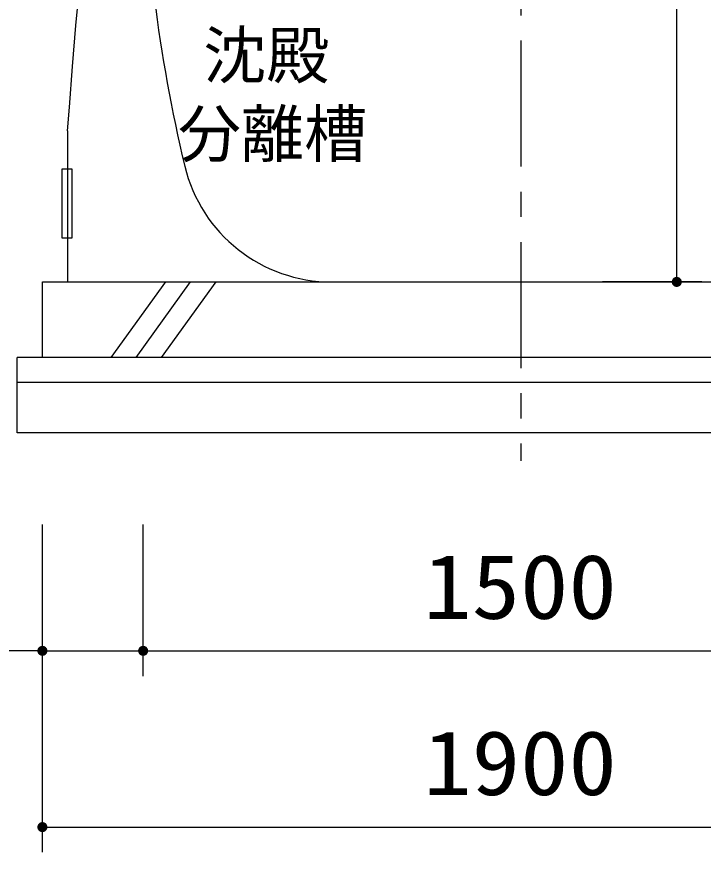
# Model space of a CAD drawing. Units: millimetres, scale not verified. Extents: x -14850 to 14850, y -10500 to 10500.
# Drawn here: x 667 to 2030, y -5985 to -4326 of the extents above; entities that cross this region are included whole.
import ezdxf
from ezdxf.enums import TextEntityAlignment as Align

# ---------------------------------------------------------------- set-up
doc = ezdxf.new("R2010")
doc.units = ezdxf.units.MM
doc.header["$LTSCALE"] = 50
doc.linetypes.add('CHAIN1', pattern=[8, 5, -1, 1, -1])
for name, color, linetype, lineweight in [('0-0_機器', 2, 'Continuous', 25), ('0-1_空気管', 3, 'Continuous', 25), ('0-3_製作', 5, 'Continuous', 25), ('0-5_文字', 5, 'Continuous', 25)]:
    doc.layers.add(name, color=color, linetype=linetype, lineweight=lineweight)
doc.styles.add('ＭＳ ゴシック', font='')
doc.styles.get('ＭＳ ゴシック').set_extended_font_data('MS Gothic')

msp = doc.modelspace()

# ---------------------------------------------------------------- linework, layer by layer
at = {"layer": '0-0_機器'}
for p, q in [((718, -5002.23), (718, -4852.23)), ((718, -4852.23), (2618, -4852.23)), ((962.34, -4852.23), (854.08, -5002.23)), ((904.08, -5002.23), (1012.34, -4852.23)), ((1062.34, -4852.23), (954.08, -5002.23)), ((2668, -5002.23), (668, -5002.23)), ((2668, -5052.23), (668, -5052.23))]:
    msp.add_line(p, q, dxfattribs=at)
msp.add_lwpolyline([(2668, -5002.23), (2668, -5152.23), (668, -5152.23), (668, -5002.23)], dxfattribs=at)
at = {"layer": '0-1_空気管', "linetype": 'CHAIN1'}
msp.add_line((1668, -2773.22), (1668, -5207.43), dxfattribs=at)
at = {"layer": '0-1_空気管'}
for centre, radius, start, end in [((3917.85, -3922.23), 3000, 180.57295, 193.49339), ((1292.38, -4552.23), 300, 193.49338, 270)]:
    msp.add_arc(centre, radius, start, end, dxfattribs=at)
at = {"layer": '0-3_製作', "color": 2}
for p, q in [((1977.57, -4852.23), (1977.57, -3402.23)), ((2027.57, -4852.23), (1829.91, -4852.23)), ((718, -5984.75), (718, -5333.59)), ((918, -5634.75), (918, -5333.59)), ((718, -5584.75), (369.07, -5584.75)), ((718, -5584.75), (918, -5584.75)), ((918, -5584.75), (2418, -5584.75)), ((718, -5934.75), (2618, -5934.75))]:
    msp.add_line(p, q, dxfattribs=at)
at = {"layer": '0-3_製作'}
for points in [[(1967.57, -4852.23), (1977.57, -4842.23), (1977.57, -4852.23)], [(1967.59, -4851.6), (1977.57, -4842.23), (1967.57, -4852.23)], [(1967.75, -4850.36), (1977.57, -4842.23), (1967.59, -4851.6)], [(1968.06, -4849.14), (1977.57, -4842.23), (1967.75, -4850.36)], [(1968.52, -4847.97), (1977.57, -4842.23), (1968.06, -4849.14)], [(1969.13, -4846.87), (1977.57, -4842.23), (1968.52, -4847.97)], [(1969.87, -4845.86), (1977.57, -4842.23), (1969.13, -4846.87)], [(1970.73, -4844.94), (1977.57, -4842.23), (1969.87, -4845.86)], [(1970.73, -4844.94), (1976.32, -4842.31), (1977.57, -4842.23)], [(1971.69, -4844.14), (1976.32, -4842.31), (1970.73, -4844.94)], [(1971.69, -4844.14), (1975.08, -4842.54), (1976.32, -4842.31)], [(1972.75, -4843.47), (1975.08, -4842.54), (1971.69, -4844.14)], [(1972.75, -4843.47), (1973.89, -4842.93), (1975.08, -4842.54)], [(1977.57, -4842.23), (1986.33, -4847.41), (1977.57, -4852.23)], [(1977.57, -4842.23), (1985.66, -4846.35), (1986.33, -4847.41)], [(1977.57, -4842.23), (1984.86, -4845.38), (1985.66, -4846.35)], [(1977.57, -4842.23), (1983.95, -4844.52), (1984.86, -4845.38)], [(1977.57, -4842.23), (1982.93, -4843.79), (1983.95, -4844.52)], [(1977.57, -4842.23), (1981.83, -4843.18), (1982.93, -4843.79)], [(1977.57, -4842.23), (1980.66, -4842.72), (1981.83, -4843.18)], [(1977.57, -4842.23), (1979.45, -4842.41), (1980.66, -4842.72)], [(1977.57, -4842.23), (1978.2, -4842.25), (1979.45, -4842.41)], [(1968.27, -4855.91), (1967.57, -4852.23), (1977.57, -4852.23)], [(1967.89, -4854.72), (1967.57, -4852.23), (1968.27, -4855.91)], [(1967.65, -4853.48), (1967.57, -4852.23), (1967.89, -4854.72)], [(1968.27, -4855.91), (1977.57, -4852.23), (1968.81, -4857.05)], [(1968.81, -4857.05), (1977.57, -4852.23), (1969.48, -4858.11)], [(1969.48, -4858.11), (1977.57, -4852.23), (1970.28, -4859.07)], [(1970.28, -4859.07), (1977.57, -4852.23), (1971.2, -4859.93)], [(1971.2, -4859.93), (1977.57, -4852.23), (1972.21, -4860.67)], [(1972.21, -4860.67), (1977.57, -4852.23), (1973.31, -4861.28)], [(1973.31, -4861.28), (1977.57, -4852.23), (1974.48, -4861.74)], [(1974.48, -4861.74), (1977.57, -4852.23), (1975.7, -4862.05)], [(1975.7, -4862.05), (1977.57, -4852.23), (1976.94, -4862.21)], [(1976.94, -4862.21), (1977.57, -4852.23), (1977.57, -4862.23)], [(1977.57, -4852.23), (1986.33, -4847.41), (1986.87, -4848.55)], [(1977.57, -4852.23), (1986.87, -4848.55), (1987.26, -4849.74)], [(1977.57, -4852.23), (1987.26, -4849.74), (1987.49, -4850.98)], [(1977.57, -4852.23), (1987.49, -4850.98), (1987.57, -4852.23)], [(1977.57, -4852.23), (1985.28, -4858.6), (1977.57, -4862.23)], [(1977.57, -4852.23), (1986.01, -4857.59), (1985.28, -4858.6)], [(1977.57, -4852.23), (1986.62, -4856.49), (1986.01, -4857.59)], [(1977.57, -4852.23), (1987.08, -4855.32), (1986.62, -4856.49)], [(1977.57, -4852.23), (1987.39, -4854.1), (1987.08, -4855.32)], [(1977.57, -4852.23), (1987.55, -4852.86), (1987.39, -4854.1)], [(1977.57, -4852.23), (1987.57, -4852.23), (1987.55, -4852.86)], [(1977.57, -4862.23), (1985.28, -4858.6), (1984.42, -4859.52)], [(1977.57, -4862.23), (1984.42, -4859.52), (1978.82, -4862.15)], [(1978.82, -4862.15), (1984.42, -4859.52), (1983.45, -4860.32)], [(1978.82, -4862.15), (1983.45, -4860.32), (1980.06, -4861.92)], [(1980.06, -4861.92), (1983.45, -4860.32), (1982.39, -4860.99)], [(1980.06, -4861.92), (1982.39, -4860.99), (1981.25, -4861.53)], [(708, -5584.75), (718, -5574.75), (718, -5584.75)], [(708.02, -5584.12), (718, -5574.75), (708, -5584.75)], [(708.08, -5586), (708, -5584.75), (718, -5584.75)], [(708.17, -5582.87), (718, -5574.75), (708.02, -5584.12)], [(708.08, -5586), (718, -5584.75), (708.31, -5587.23)], [(708.49, -5581.66), (718, -5574.75), (708.17, -5582.87)], [(708.31, -5587.23), (718, -5584.75), (708.7, -5588.43)], [(708.95, -5580.49), (718, -5574.75), (708.49, -5581.66)], [(708.7, -5588.43), (718, -5584.75), (709.23, -5589.56)], [(709.55, -5579.39), (718, -5574.75), (708.95, -5580.49)], [(709.23, -5589.56), (718, -5584.75), (709.91, -5590.62)], [(710.29, -5578.37), (718, -5574.75), (709.55, -5579.39)], [(709.91, -5590.62), (718, -5584.75), (710.71, -5591.59)], [(711.15, -5577.46), (718, -5574.75), (710.29, -5578.37)], [(710.71, -5591.59), (718, -5584.75), (711.62, -5592.45)], [(712.12, -5576.66), (718, -5574.75), (711.15, -5577.46)], [(711.62, -5592.45), (718, -5584.75), (712.64, -5593.19)], [(713.18, -5575.98), (718, -5574.75), (712.12, -5576.66)], [(712.64, -5593.19), (718, -5584.75), (713.74, -5593.8)], [(714.32, -5575.45), (718, -5574.75), (713.18, -5575.98)], [(713.74, -5593.8), (718, -5584.75), (714.91, -5594.26)], [(715.51, -5575.06), (718, -5574.75), (714.32, -5575.45)], [(714.91, -5594.26), (718, -5584.75), (716.12, -5594.57)], [(715.51, -5575.06), (716.74, -5574.83), (718, -5574.75)], [(716.12, -5594.57), (718, -5584.75), (717.37, -5594.73)], [(717.37, -5594.73), (718, -5584.75), (718, -5594.75)], [(718, -5574.75), (727.68, -5582.26), (718, -5584.75)], [(718, -5574.75), (727.3, -5581.07), (727.68, -5582.26)], [(718, -5574.75), (726.76, -5579.93), (727.3, -5581.07)], [(718, -5574.75), (726.09, -5578.87), (726.76, -5579.93)], [(718, -5574.75), (725.29, -5577.9), (726.09, -5578.87)], [(718, -5574.75), (724.37, -5577.04), (725.29, -5577.9)], [(718, -5574.75), (723.36, -5576.3), (724.37, -5577.04)], [(718, -5574.75), (722.26, -5575.7), (723.36, -5576.3)], [(718, -5574.75), (721.09, -5575.24), (722.26, -5575.7)], [(718, -5574.75), (719.87, -5574.92), (721.09, -5575.24)], [(718, -5574.75), (718.63, -5574.77), (719.87, -5574.92)], [(718, -5584.75), (727.68, -5582.26), (727.92, -5583.49)], [(718, -5584.75), (727.92, -5583.49), (728, -5584.75)], [(718, -5584.75), (721.68, -5594.04), (718, -5594.75)], [(718, -5584.75), (722.82, -5593.51), (721.68, -5594.04)], [(718, -5584.75), (723.88, -5592.84), (722.82, -5593.51)], [(718, -5584.75), (724.84, -5592.04), (723.88, -5592.84)], [(718, -5584.75), (725.7, -5591.12), (724.84, -5592.04)], [(718, -5584.75), (726.44, -5590.11), (725.7, -5591.12)], [(718, -5584.75), (727.05, -5589), (726.44, -5590.11)], [(718, -5584.75), (727.51, -5587.84), (727.05, -5589)], [(718, -5584.75), (727.82, -5586.62), (727.51, -5587.84)], [(718, -5584.75), (727.98, -5585.37), (727.82, -5586.62)], [(718, -5584.75), (728, -5584.75), (727.98, -5585.37)], [(908, -5584.75), (918, -5574.75), (918, -5584.75)], [(908.02, -5584.12), (918, -5574.75), (908, -5584.75)], [(908.08, -5586), (908, -5584.75), (918, -5584.75)], [(908.18, -5582.87), (918, -5574.75), (908.02, -5584.12)], [(908.08, -5586), (918, -5584.75), (908.31, -5587.23)], [(908.49, -5581.66), (918, -5574.75), (908.18, -5582.87)], [(908.31, -5587.23), (918, -5584.75), (908.7, -5588.43)], [(908.95, -5580.49), (918, -5574.75), (908.49, -5581.66)], [(908.7, -5588.43), (918, -5584.75), (909.24, -5589.56)], [(909.56, -5579.39), (918, -5574.75), (908.95, -5580.49)], [(909.24, -5589.56), (918, -5584.75), (909.91, -5590.62)], [(910.29, -5578.37), (918, -5574.75), (909.56, -5579.39)], [(909.91, -5590.62), (918, -5584.75), (910.71, -5591.59)], [(911.15, -5577.46), (918, -5574.75), (910.29, -5578.37)], [(910.71, -5591.59), (918, -5584.75), (911.62, -5592.45)], [(912.12, -5576.66), (918, -5574.75), (911.15, -5577.46)], [(911.62, -5592.45), (918, -5584.75), (912.64, -5593.19)], [(913.18, -5575.98), (918, -5574.75), (912.12, -5576.66)], [(912.64, -5593.19), (918, -5584.75), (913.74, -5593.8)], [(914.32, -5575.45), (918, -5574.75), (913.18, -5575.98)], [(913.74, -5593.8), (918, -5584.75), (914.91, -5594.26)], [(915.51, -5575.06), (918, -5574.75), (914.32, -5575.45)], [(914.91, -5594.26), (918, -5584.75), (916.13, -5594.57)], [(915.51, -5575.06), (916.75, -5574.83), (918, -5574.75)], [(916.13, -5594.57), (918, -5584.75), (917.37, -5594.73)], [(917.37, -5594.73), (918, -5584.75), (918, -5594.75)], [(918, -5574.75), (927.69, -5582.26), (918, -5584.75)], [(918, -5574.75), (927.3, -5581.07), (927.69, -5582.26)], [(918, -5574.75), (926.76, -5579.93), (927.3, -5581.07)], [(918, -5574.75), (926.09, -5578.87), (926.76, -5579.93)], [(918, -5574.75), (925.29, -5577.9), (926.09, -5578.87)], [(918, -5574.75), (924.37, -5577.04), (925.29, -5577.9)], [(918, -5574.75), (923.36, -5576.3), (924.37, -5577.04)], [(918, -5574.75), (922.26, -5575.7), (923.36, -5576.3)], [(918, -5574.75), (921.09, -5575.24), (922.26, -5575.7)], [(918, -5574.75), (919.87, -5574.92), (921.09, -5575.24)], [(918, -5574.75), (918.63, -5574.77), (919.87, -5574.92)], [(918, -5584.75), (927.69, -5582.26), (927.92, -5583.49)], [(918, -5584.75), (927.92, -5583.49), (928, -5584.75)], [(918, -5584.75), (921.68, -5594.04), (918, -5594.75)], [(918, -5584.75), (922.82, -5593.51), (921.68, -5594.04)], [(918, -5584.75), (923.88, -5592.84), (922.82, -5593.51)], [(918, -5584.75), (924.84, -5592.04), (923.88, -5592.84)], [(918, -5584.75), (925.7, -5591.12), (924.84, -5592.04)], [(918, -5584.75), (926.44, -5590.11), (925.7, -5591.12)], [(918, -5584.75), (927.05, -5589), (926.44, -5590.11)], [(918, -5584.75), (927.51, -5587.84), (927.05, -5589)], [(918, -5584.75), (927.82, -5586.62), (927.51, -5587.84)], [(918, -5584.75), (927.98, -5585.37), (927.82, -5586.62)], [(918, -5584.75), (928, -5584.75), (927.98, -5585.37)], [(718, -5594.75), (721.68, -5594.04), (720.48, -5594.43)], [(718, -5594.75), (720.48, -5594.43), (719.25, -5594.67)], [(918, -5594.75), (921.68, -5594.04), (920.49, -5594.43)], [(918, -5594.75), (920.49, -5594.43), (919.25, -5594.67)], [(708, -5934.75), (718, -5924.75), (718, -5934.75)], [(708.02, -5934.12), (718, -5924.75), (708, -5934.75)], [(708, -5934.75), (718, -5934.75), (708.08, -5936)], [(708.17, -5932.87), (718, -5924.75), (708.02, -5934.12)], [(708.08, -5936), (718, -5934.75), (708.31, -5937.23)], [(708.49, -5931.66), (718, -5924.75), (708.17, -5932.87)], [(708.31, -5937.23), (718, -5934.75), (708.7, -5938.43)], [(708.95, -5930.49), (718, -5924.75), (708.49, -5931.66)], [(708.7, -5938.43), (718, -5934.75), (709.23, -5939.56)], [(709.55, -5929.39), (718, -5924.75), (708.95, -5930.49)], [(709.23, -5939.56), (718, -5934.75), (709.91, -5940.62)], [(710.29, -5928.37), (718, -5924.75), (709.55, -5929.39)], [(709.91, -5940.62), (718, -5934.75), (710.71, -5941.59)], [(711.15, -5927.46), (718, -5924.75), (710.29, -5928.37)], [(710.71, -5941.59), (718, -5934.75), (711.62, -5942.45)], [(712.12, -5926.66), (718, -5924.75), (711.15, -5927.46)], [(711.62, -5942.45), (718, -5934.75), (712.64, -5943.19)], [(713.18, -5925.98), (718, -5924.75), (712.12, -5926.66)], [(712.64, -5943.19), (718, -5934.75), (713.74, -5943.8)], [(714.32, -5925.45), (718, -5924.75), (713.18, -5925.98)], [(713.74, -5943.8), (718, -5934.75), (714.91, -5944.26)], [(715.51, -5925.06), (718, -5924.75), (714.32, -5925.45)], [(714.91, -5944.26), (718, -5934.75), (716.12, -5944.57)], [(716.74, -5924.83), (718, -5924.75), (715.51, -5925.06)], [(716.12, -5944.57), (718, -5934.75), (717.37, -5944.73)], [(717.37, -5944.73), (718, -5934.75), (718, -5944.75)], [(718, -5924.75), (727.92, -5933.49), (718, -5934.75)], [(718, -5924.75), (727.68, -5932.26), (727.92, -5933.49)], [(718, -5924.75), (727.3, -5931.07), (727.68, -5932.26)], [(718, -5924.75), (726.76, -5929.93), (727.3, -5931.07)], [(718, -5924.75), (726.09, -5928.87), (726.76, -5929.93)], [(718, -5924.75), (725.29, -5927.9), (726.09, -5928.87)], [(718, -5924.75), (724.37, -5927.04), (725.29, -5927.9)], [(718, -5924.75), (723.36, -5926.3), (724.37, -5927.04)], [(718, -5924.75), (722.26, -5925.7), (723.36, -5926.3)], [(718, -5924.75), (721.09, -5925.24), (722.26, -5925.7)], [(718, -5924.75), (719.87, -5924.92), (721.09, -5925.24)], [(718, -5924.75), (718.63, -5924.77), (719.87, -5924.92)], [(718, -5934.75), (727.92, -5933.49), (728, -5934.75)], [(718, -5934.75), (720.48, -5944.43), (718, -5944.75)], [(718, -5934.75), (721.68, -5944.04), (720.48, -5944.43)], [(718, -5934.75), (722.82, -5943.51), (721.68, -5944.04)], [(718, -5934.75), (723.88, -5942.84), (722.82, -5943.51)], [(718, -5934.75), (724.84, -5942.04), (723.88, -5942.84)], [(718, -5934.75), (725.7, -5941.12), (724.84, -5942.04)], [(718, -5934.75), (726.44, -5940.11), (725.7, -5941.12)], [(718, -5934.75), (727.05, -5939), (726.44, -5940.11)], [(718, -5934.75), (727.51, -5937.84), (727.05, -5939)], [(718, -5934.75), (727.82, -5936.62), (727.51, -5937.84)], [(718, -5934.75), (727.98, -5935.37), (727.82, -5936.62)], [(718, -5934.75), (728, -5934.75), (727.98, -5935.37)], [(718, -5944.75), (720.48, -5944.43), (719.25, -5944.67)]]:
    msp.add_solid(points, dxfattribs=at)
at = {"layer": '0-5_文字', "color": 7}
for p, q in [((768, -4552.23), (768, -4852.23)), ((757.11, -4627.66), (776.76, -4627.66)), ((757.11, -4765.21), (757.11, -4627.66)), ((776.76, -4627.66), (776.76, -4765.21)), ((776.76, -4765.21), (757.11, -4765.21))]:
    msp.add_line(p, q, dxfattribs=at)
msp.add_lwpolyline([(768, -4552.23), (771.56, -4505.27), (777.87, -4424.32), (784.63, -4343.42), (792.12, -4262.59), (800.63, -4181.85), (810.45, -4101.25), (816.85, -4054.56), (822.36, -4017.4), (832.83, -3953.45), (844.6, -3889.72), (857.78, -3826.3), (872.52, -3763.25), (888.92, -3700.65), (899.24, -3664.58), (906.78, -3639.6), (920.41, -3596.71), (934.7, -3554.03), (949.52, -3511.51), (964.71, -3469.1), (980.14, -3426.77), (989.13, -3402.23)], dxfattribs=at)

# ---------------------------------------------------------------- texts
at = {"layer": '0-1_空気管', "color": 4, "style": 'ＭＳ ゴシック'}
for s, p in [('沈殿', (1037.26, -4475.56)), ('分離槽', (987.26, -4631.56))]:
    msp.add_text(s, height=91.79, dxfattribs=at).set_placement(p, align=Align.BOTTOM_LEFT)
at = {"layer": '0-3_製作', "color": 4, "style": 'ＭＳ ゴシック', "width": 1.1}
for s, p in [('1500', (1474.25, -5559.75)), ('1900', (1474.25, -5909.75))]:
    msp.add_text(s, height=128.4, dxfattribs=at).set_placement(p, align=Align.BOTTOM_LEFT)

doc.saveas('drawing.dxf')
